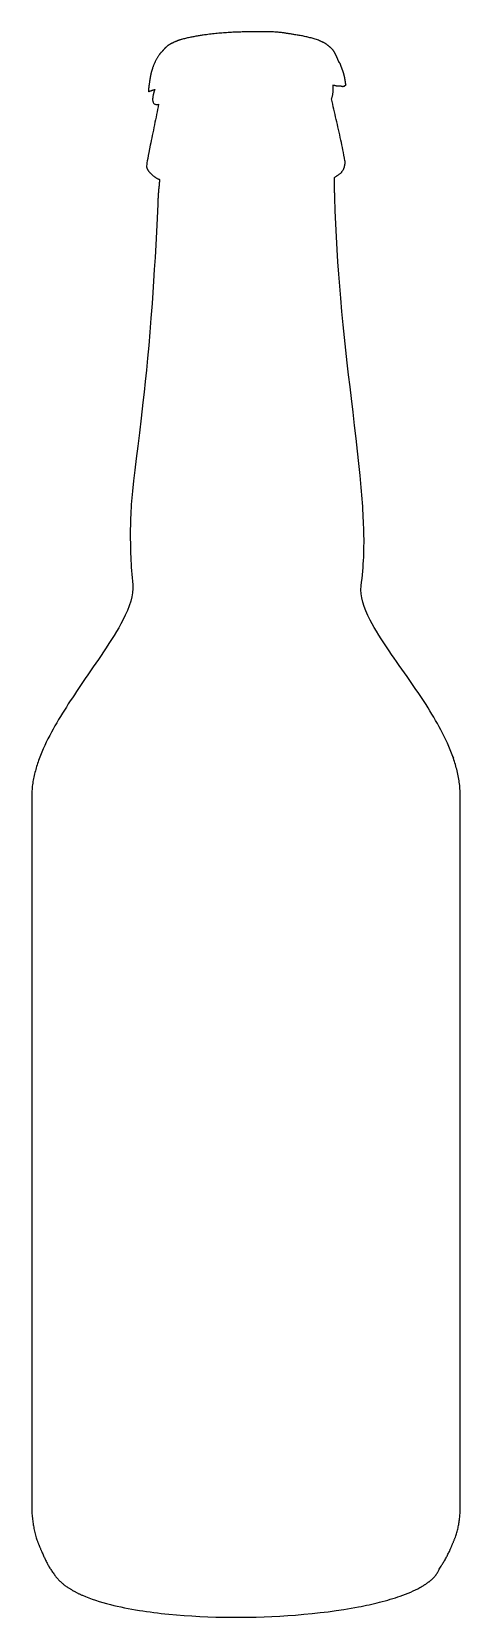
# Model space of a CAD drawing. Extents: x 592 to 826, y 275 to 1142.
import ezdxf

# ---------------------------------------------------------------- set-up
doc = ezdxf.new("R2010")
doc.units = 0
doc.header["$MEASUREMENT"] = 0
doc.layers.add('Poly', color=3, linetype='CONTINUOUS')

msp = doc.modelspace()

# ---------------------------------------------------------------- linework, layer by layer
at = {"layer": 'Poly', "color": 0, "true_color": 0x000000}
msp.add_lwpolyline([(821.6074, 745.4921), (820.930384, 747.32809), (820.21015, 749.161584), (819.448666, 750.992243), (818.6479, 752.819725), (817.809822, 754.643692), (816.9364, 756.463803), (816.029603, 758.279719), (815.0914, 760.0911), (814.156961, 761.835832), (813.196822, 763.575584), (812.212754, 765.310063), (811.206525, 767.038975), (810.179906, 768.762028), (809.134666, 770.478928), (808.072574, 772.189383), (806.9954, 773.8931), (805.90908, 775.58228), (804.811275, 777.2641), (803.70372, 778.938233), (802.58815, 780.60435), (801.466298, 782.262123), (800.3399, 783.911225), (799.210689, 785.551327), (798.0804, 787.1821), (796.629205, 789.262067), (795.182838, 791.325522), (793.745002, 793.371797), (792.3194, 795.400225), (790.909736, 797.410137), (789.519712, 799.400866), (788.153033, 801.371743), (786.8134, 803.3221), (785.323365, 805.520321), (783.878681, 807.690053), (782.484857, 809.830278), (781.1474, 811.939975), (779.871818, 814.018125), (778.663619, 816.063709), (777.52831, 818.075707), (776.4714, 820.0531), (775.188658, 822.644987), (774.069462, 825.170569), (773.126986, 827.627479), (772.3744, 830.01335), (771.824877, 832.325815), (771.491588, 834.562506), (771.387705, 836.721057), (771.5264, 838.7991), (771.782519, 840.859534), (772.014228, 842.889194), (772.222054, 844.891995), (772.406525, 846.87185), (772.568168, 848.832674), (772.707509, 850.778381), (772.825078, 852.712885), (772.9214, 854.6401), (772.998084, 856.596922), (773.053744, 858.554366), (773.08892, 860.51652), (773.10415, 862.487475), (773.099974, 864.471321), (773.076931, 866.472147), (773.03556, 868.494043), (772.9764, 870.5411), (772.908023, 872.410928), (772.826134, 874.307663), (772.731097, 876.234303), (772.623275, 878.19385), (772.503031, 880.189303), (772.370728, 882.223663), (772.22673, 884.299928), (772.0714, 886.4211), (771.559031, 892.724223), (770.965134, 899.181459), (770.299402, 905.795235), (769.571525, 912.567975), (768.791195, 919.502106), (767.968103, 926.600053), (767.111941, 933.864243), (766.2324, 941.2971), (765.477658, 947.715145), (764.718838, 954.257022), (763.961798, 960.924219), (763.2124, 967.718225), (762.476502, 974.640528), (761.759963, 981.692616), (761.068642, 988.875977), (760.4084, 996.1921), (759.860332, 1002.70836), (759.344478, 1009.328553), (758.864742, 1016.053676), (758.425025, 1022.884725), (758.02923, 1029.822696), (757.681259, 1036.868584), (757.385015, 1044.023387), (757.1444, 1051.2881), (757.131505, 1051.751504), (757.119056, 1052.209647), (757.107029, 1052.662797), (757.0954, 1053.111225), (757.084146, 1053.5552), (757.073244, 1053.994991), (757.06267, 1054.430868), (757.0524, 1054.8631), (757.04213, 1055.320184), (757.032306, 1055.773647), (757.022904, 1056.223805), (757.0139, 1056.670975), (757.005271, 1057.115473), (756.996994, 1057.557616), (756.989045, 1057.997719), (756.9814, 1058.4361), (756.974041, 1058.88353), (756.966963, 1059.329788), (756.960166, 1059.775202), (756.95365, 1060.2201), (756.947416, 1060.664811), (756.941463, 1061.109662), (756.935791, 1061.554983), (756.9304, 1062.0011), (756.93691, 1062.00785), (756.943666, 1062.0146), (756.950632, 1062.02135), (756.957775, 1062.0281), (756.965058, 1062.03485), (756.972447, 1062.0416), (756.979906, 1062.04835), (756.9874, 1062.0551), (756.994892, 1062.062223), (757.002337, 1062.069334), (757.009689, 1062.076422), (757.0169, 1062.083475), (757.023923, 1062.090481), (757.030712, 1062.097428), (757.03722, 1062.104305), (757.0434, 1062.1111), (757.049943, 1062.119725), (757.055994, 1062.12835), (757.061435, 1062.136975), (757.06615, 1062.1456), (757.070021, 1062.154225), (757.072931, 1062.16285), (757.074763, 1062.171475), (757.0754, 1062.1801), (757.074988, 1062.185018), (757.073791, 1062.190006), (757.071867, 1062.195041), (757.069275, 1062.2001), (757.066074, 1062.205159), (757.062322, 1062.210194), (757.058078, 1062.215182), (757.0534, 1062.2201), (757.049427, 1062.224932), (757.045056, 1062.229694), (757.040357, 1062.234409), (757.0354, 1062.2391), (757.030255, 1062.243791), (757.024994, 1062.248506), (757.019685, 1062.253268), (757.0144, 1062.2581), (757.00991, 1062.262311), (757.005478, 1062.266663), (757.001164, 1062.271108), (756.997025, 1062.2756), (756.993121, 1062.280092), (756.989509, 1062.284538), (756.98625, 1062.288889), (756.9834, 1062.2931), (757.259925, 1062.478038), (757.522916, 1062.651725), (757.772992, 1062.8151), (758.010775, 1062.9691), (758.236886, 1063.114663), (758.451947, 1063.252725), (758.656578, 1063.384225), (758.8514, 1063.5101), (759.117359, 1063.684243), (759.366009, 1063.851553), (759.599261, 1064.014856), (759.819025, 1064.176975), (760.027211, 1064.340735), (760.225728, 1064.508959), (760.416488, 1064.684473), (760.6014, 1064.8701), (760.759484, 1065.042541), (760.915822, 1065.226631), (761.071668, 1065.424268), (761.228275, 1065.63735), (761.386898, 1065.867776), (761.548791, 1066.117444), (761.715207, 1066.388252), (761.8874, 1066.6821), (761.957617, 1066.814344), (762.028384, 1066.965491), (762.099129, 1067.133911), (762.169275, 1067.317975), (762.23825, 1067.516055), (762.305478, 1067.726522), (762.370386, 1067.947746), (762.4324, 1068.1781), (762.479693, 1068.366682), (762.524619, 1068.559131), (762.566873, 1068.754627), (762.60615, 1068.95235), (762.642146, 1069.151479), (762.674556, 1069.351194), (762.703076, 1069.550674), (762.7274, 1069.7491), (762.749371, 1069.967493), (762.765541, 1070.182428), (762.775546, 1070.392793), (762.779025, 1070.597475), (762.775613, 1070.79536), (762.764947, 1070.985334), (762.746664, 1071.166286), (762.7204, 1071.3371), (762.432369, 1072.885288), (762.1464, 1074.392038), (761.862306, 1075.859881), (761.5799, 1077.29135), (761.298994, 1078.688975), (761.0194, 1080.055288), (760.740931, 1081.392819), (760.4634, 1082.7041), (760.145546, 1084.185996), (759.828572, 1085.640272), (759.51223, 1087.070805), (759.196275, 1088.481475), (758.880461, 1089.876161), (758.564541, 1091.258741), (758.248269, 1092.633094), (757.9314, 1094.0031), (757.612931, 1095.375635), (757.293338, 1096.751569), (756.972337, 1098.134768), (756.64965, 1099.5291), (756.324994, 1100.938432), (755.998087, 1102.366631), (755.66865, 1103.817565), (755.3364, 1105.2951), (755.462974, 1105.5476), (755.578931, 1105.816975), (755.684623, 1106.102288), (755.7804, 1106.4026), (755.866615, 1106.716975), (755.943619, 1107.044475), (756.011763, 1107.384163), (756.0714, 1107.7351), (756.11432, 1108.034776), (756.151697, 1108.340944), (756.183707, 1108.653065), (756.210525, 1108.9706), (756.232328, 1109.29301), (756.249291, 1109.619756), (756.261589, 1109.950299), (756.2694, 1110.2841), (756.273089, 1110.600948), (756.273041, 1110.919694), (756.269453, 1111.239893), (756.262525, 1111.5611), (756.252457, 1111.88287), (756.239447, 1112.204756), (756.223695, 1112.526315), (756.2054, 1112.8471), (756.21974, 1112.843108), (756.234244, 1112.83935), (756.248888, 1112.83578), (756.26365, 1112.83235), (756.278505, 1112.829014), (756.293431, 1112.825725), (756.308404, 1112.822436), (756.3234, 1112.8191), (756.328599, 1112.818069), (756.342306, 1112.81535), (756.361685, 1112.811506), (756.3839, 1112.8071), (756.406115, 1112.802694), (756.425494, 1112.79885), (756.439201, 1112.796131), (756.4444, 1112.7951), (756.449513, 1112.793897), (756.462994, 1112.790725), (756.482052, 1112.786241), (756.5039, 1112.7811), (756.525748, 1112.775959), (756.544806, 1112.771475), (756.558287, 1112.768303), (756.5634, 1112.7671), (756.732259, 1112.721289), (756.8969, 1112.678303), (757.057416, 1112.638059), (757.2139, 1112.600475), (757.366447, 1112.565469), (757.51515, 1112.532959), (757.660103, 1112.502864), (757.8014, 1112.4751), (757.978107, 1112.442784), (758.149119, 1112.414006), (758.314646, 1112.388651), (758.4749, 1112.3666), (758.630091, 1112.347737), (758.780431, 1112.331944), (758.92613, 1112.319104), (759.0674, 1112.3091), (759.245789, 1112.29958), (759.417509, 1112.294069), (759.583019, 1112.29226), (759.742775, 1112.29385), (759.897234, 1112.298534), (760.046853, 1112.306006), (760.192089, 1112.315963), (760.3334, 1112.3281), (760.390207, 1112.311702), (760.446603, 1112.295538), (760.502554, 1112.279655), (760.558025, 1112.2641), (760.61298, 1112.24892), (760.667384, 1112.234162), (760.721203, 1112.219873), (760.7744, 1112.2061), (760.835281, 1112.190684), (760.894884, 1112.175959), (760.953152, 1112.161961), (761.010025, 1112.148725), (761.065445, 1112.136286), (761.119353, 1112.124678), (761.171691, 1112.113938), (761.2224, 1112.1041), (761.298093, 1112.09067), (761.368947, 1112.079725), (761.434621, 1112.071405), (761.494775, 1112.06585), (761.54907, 1112.063202), (761.597166, 1112.0636), (761.638722, 1112.067186), (761.6734, 1112.0741), (761.704248, 1112.083434), (761.733806, 1112.091959), (761.762099, 1112.099711), (761.78915, 1112.106725), (761.814982, 1112.113036), (761.839619, 1112.118678), (761.863084, 1112.123688), (761.8854, 1112.1281), (761.919324, 1112.13376), (761.950728, 1112.138131), (761.979812, 1112.141424), (762.006775, 1112.14385), (762.031816, 1112.14562), (762.055134, 1112.146944), (762.076929, 1112.148034), (762.0974, 1112.1491), (762.124449, 1112.150413), (762.149728, 1112.152475), (762.173812, 1112.15585), (762.197275, 1112.1611), (762.220691, 1112.168788), (762.244634, 1112.179475), (762.269679, 1112.193725), (762.2964, 1112.2121), (762.31538, 1112.225545), (762.334806, 1112.2396), (762.354654, 1112.254217), (762.3749, 1112.26935), (762.395521, 1112.284952), (762.416494, 1112.300975), (762.437795, 1112.317373), (762.4594, 1112.3341), (762.466275, 1112.339772), (762.4844, 1112.354725), (762.510025, 1112.375866), (762.5394, 1112.4001), (762.568775, 1112.424334), (762.5944, 1112.445475), (762.612525, 1112.460428), (762.6194, 1112.4661), (762.625931, 1112.471815), (762.64315, 1112.486881), (762.667494, 1112.508182), (762.6954, 1112.5326), (762.723306, 1112.557018), (762.74765, 1112.578319), (762.764869, 1112.593385), (762.7714, 1112.5991), (762.785687, 1112.611321), (762.800759, 1112.623928), (762.816558, 1112.63684), (762.833025, 1112.649975), (762.850101, 1112.66325), (762.867728, 1112.676584), (762.885847, 1112.689895), (762.9044, 1112.7031), (762.922859, 1112.715698), (762.941447, 1112.727944), (762.960105, 1112.739768), (762.978775, 1112.7511), (762.997398, 1112.76187), (763.015916, 1112.772006), (763.034269, 1112.78144), (763.0524, 1112.7901), (763.076414, 1112.800428), (763.099572, 1112.808787), (763.121675, 1112.814991), (763.142525, 1112.81885), (763.161921, 1112.820178), (763.179666, 1112.818788), (763.195558, 1112.814491), (763.2094, 1112.8071), (763.192586, 1112.931135), (763.173697, 1113.065881), (763.152816, 1113.210799), (763.130025, 1113.36535), (763.105406, 1113.528995), (763.079041, 1113.701194), (763.051011, 1113.881409), (763.0214, 1114.0691), (762.998017, 1114.21578), (762.97365, 1114.366163), (762.948345, 1114.520014), (762.92215, 1114.6771), (762.895111, 1114.837186), (762.867275, 1115.000038), (762.838689, 1115.16542), (762.8094, 1115.3331), (762.782121, 1115.486871), (762.754291, 1115.642084), (762.725921, 1115.798586), (762.697025, 1115.956225), (762.667613, 1116.114848), (762.637697, 1116.274303), (762.607289, 1116.434438), (762.5764, 1116.5951), (762.573906, 1116.624858), (762.571634, 1116.65485), (762.569527, 1116.68503), (762.567525, 1116.71535), (762.56557, 1116.745764), (762.563603, 1116.776225), (762.561566, 1116.806686), (762.5594, 1116.8371), (762.557476, 1116.868172), (762.555447, 1116.899116), (762.5533, 1116.929895), (762.551025, 1116.960475), (762.548609, 1116.990821), (762.546041, 1117.020897), (762.543308, 1117.050668), (762.5404, 1117.0801), (762.53688, 1117.112065), (762.533056, 1117.143444), (762.528904, 1117.174213), (762.5244, 1117.20435), (762.519521, 1117.23383), (762.514244, 1117.262631), (762.508545, 1117.290729), (762.5024, 1117.3181), (762.49599, 1117.343444), (762.488806, 1117.369913), (762.48092, 1117.397413), (762.4724, 1117.42585), (762.463318, 1117.455131), (762.453744, 1117.485163), (762.443748, 1117.51585), (762.4334, 1117.5471), (762.424179, 1117.575116), (762.414572, 1117.6036), (762.40466, 1117.632459), (762.394525, 1117.6616), (762.38425, 1117.690928), (762.373916, 1117.72035), (762.363605, 1117.749772), (762.3534, 1117.7791), (762.343285, 1117.808252), (762.333228, 1117.837194), (762.323289, 1117.865901), (762.313525, 1117.89435), (762.303996, 1117.922518), (762.294759, 1117.950381), (762.285875, 1117.977916), (762.2774, 1118.0051), (762.254564, 1118.104653), (762.231775, 1118.203772), (762.208986, 1118.302399), (762.18615, 1118.400475), (762.16322, 1118.497942), (762.14015, 1118.594741), (762.116892, 1118.690813), (762.0934, 1118.7861), (762.068601, 1118.887204), (762.043697, 1118.987241), (762.018675, 1119.086176), (761.993525, 1119.183975), (761.968234, 1119.280602), (761.942791, 1119.376022), (761.917183, 1119.4702), (761.8914, 1119.5631), (761.862433, 1119.664944), (761.833291, 1119.764913), (761.803984, 1119.862913), (761.774525, 1119.95885), (761.744925, 1120.052631), (761.715197, 1120.144163), (761.685351, 1120.23335), (761.6554, 1120.3201), (761.620478, 1120.416225), (761.58265, 1120.518913), (761.542197, 1120.627506), (761.4994, 1120.74135), (761.454541, 1120.859788), (761.4079, 1120.982163), (761.359759, 1121.107819), (761.3104, 1121.2361), (761.295103, 1121.275803), (761.254775, 1121.380475), (761.197759, 1121.528459), (761.1324, 1121.6981), (761.067041, 1121.867741), (761.010025, 1122.015725), (760.969697, 1122.120397), (760.9544, 1122.1601), (760.899961, 1122.301434), (760.847947, 1122.437459), (760.798816, 1122.567086), (760.753025, 1122.689225), (760.711031, 1122.802786), (760.673291, 1122.906678), (760.640261, 1122.999813), (760.6124, 1123.0811), (760.588906, 1123.153817), (760.566384, 1123.223522), (760.544777, 1123.290297), (760.524025, 1123.354225), (760.50407, 1123.415387), (760.484853, 1123.473866), (760.466316, 1123.529743), (760.4484, 1123.5831), (760.422796, 1123.659512), (760.398447, 1123.730709), (760.375293, 1123.797008), (760.353275, 1123.858725), (760.332336, 1123.916176), (760.312416, 1123.969678), (760.293457, 1124.019547), (760.2754, 1124.0661), (760.24564, 1124.139774), (760.217509, 1124.205866), (760.19048, 1124.265981), (760.164025, 1124.321725), (760.137617, 1124.374704), (760.110728, 1124.426522), (760.082832, 1124.478786), (760.0534, 1124.5331), (760.037836, 1124.569899), (760.019634, 1124.608303), (759.998785, 1124.648325), (759.975275, 1124.689975), (759.949093, 1124.733266), (759.920228, 1124.778209), (759.888668, 1124.824817), (759.8544, 1124.8731), (759.828195, 1124.908774), (759.800572, 1124.945303), (759.771519, 1124.9827), (759.741025, 1125.020975), (759.709078, 1125.060141), (759.675666, 1125.100209), (759.640777, 1125.141192), (759.6044, 1125.1831), (759.574263, 1125.217508), (759.543119, 1125.252491), (759.51099, 1125.288059), (759.4779, 1125.324225), (759.443873, 1125.361), (759.408931, 1125.398397), (759.373099, 1125.436426), (759.3364, 1125.4751), (759.267457, 1125.665508), (759.200728, 1125.847866), (759.135992, 1126.022746), (759.073025, 1126.190725), (759.011605, 1126.352375), (758.951509, 1126.508272), (758.892515, 1126.658989), (758.8344, 1126.8051), (758.76506, 1126.975983), (758.696306, 1127.142038), (758.627787, 1127.304248), (758.55915, 1127.4636), (758.490045, 1127.621077), (758.420119, 1127.777663), (758.349021, 1127.934342), (758.2764, 1128.0921), (758.208011, 1128.238241), (758.137666, 1128.386913), (758.065093, 1128.538866), (757.990025, 1128.69485), (757.912191, 1128.855616), (757.831322, 1129.021913), (757.747148, 1129.194491), (757.6594, 1129.3741), (757.626709, 1129.442608), (757.588931, 1129.520725), (757.546513, 1129.607467), (757.4999, 1129.70185), (757.449537, 1129.802889), (757.395869, 1129.9096), (757.339341, 1130.020998), (757.2804, 1130.1361), (757.231783, 1130.229489), (757.182088, 1130.324084), (757.131548, 1130.419407), (757.0804, 1130.514975), (757.028877, 1130.610309), (756.977212, 1130.704928), (756.925642, 1130.798352), (756.8744, 1130.8901), (756.810306, 1131.002569), (756.747337, 1131.110538), (756.685962, 1131.212975), (756.62665, 1131.30885), (756.569869, 1131.397131), (756.516087, 1131.476788), (756.465775, 1131.546788), (756.4194, 1131.6061), (756.340369, 1131.702008), (756.260775, 1131.796991), (756.180619, 1131.891059), (756.0999, 1131.984225), (756.018619, 1132.0765), (755.936775, 1132.167897), (755.854369, 1132.258426), (755.7714, 1132.3481), (755.686455, 1132.438379), (755.601087, 1132.527709), (755.515252, 1132.616079), (755.4289, 1132.703475), (755.341986, 1132.789887), (755.254462, 1132.875303), (755.166283, 1132.959711), (755.0774, 1133.0431), (754.986324, 1133.126625), (754.894603, 1133.209178), (754.80225, 1133.290723), (754.709275, 1133.371225), (754.615691, 1133.450649), (754.521509, 1133.528959), (754.426742, 1133.606121), (754.3314, 1133.6821), (754.137295, 1133.859489), (753.945181, 1134.031147), (753.75424, 1134.197438), (753.56365, 1134.358725), (753.372591, 1134.515371), (753.180244, 1134.667741), (752.985787, 1134.816196), (752.7884, 1134.9611), (752.594921, 1135.098032), (752.397259, 1135.232303), (752.194699, 1135.364254), (751.986525, 1135.494225), (751.772023, 1135.622555), (751.550478, 1135.749584), (751.321175, 1135.875653), (751.0834, 1136.0011), (750.880408, 1136.104205), (750.6709, 1136.207381), (750.454455, 1136.310791), (750.23065, 1136.4146), (749.999064, 1136.518971), (749.759275, 1136.624069), (749.510861, 1136.730057), (749.2534, 1136.8371), (748.729421, 1137.046545), (748.192634, 1137.251163), (747.643261, 1137.450998), (747.081525, 1137.6461), (746.507648, 1137.836514), (745.921853, 1138.022288), (745.324363, 1138.203467), (744.7154, 1138.3801), (744.162638, 1138.533856), (743.600994, 1138.683897), (743.030677, 1138.830258), (742.4519, 1138.972975), (741.864873, 1139.112082), (741.269806, 1139.247616), (740.666912, 1139.37961), (740.0564, 1139.5081), (739.486988, 1139.62327), (738.911353, 1139.735522), (738.329648, 1139.844844), (737.742025, 1139.951225), (737.148636, 1140.054653), (736.549634, 1140.155116), (735.945171, 1140.252602), (735.3354, 1140.3471), (734.847869, 1140.422116), (734.37215, 1140.497038), (733.906931, 1140.571678), (733.4509, 1140.64585), (733.002744, 1140.719366), (732.56115, 1140.792038), (732.124806, 1140.863678), (731.6924, 1140.9341), (731.242476, 1141.006868), (730.793947, 1141.078053), (730.3453, 1141.147481), (729.895025, 1141.214975), (729.441609, 1141.28036), (728.983541, 1141.343459), (728.519308, 1141.404098), (728.0474, 1141.4621), (727.624086, 1141.511211), (727.192697, 1141.557991), (726.752191, 1141.602356), (726.301525, 1141.644225), (725.839656, 1141.683516), (725.365541, 1141.720147), (724.878136, 1141.754036), (724.3764, 1141.7851), (723.725338, 1141.819063), (723.056462, 1141.849053), (722.371369, 1141.875223), (721.67165, 1141.897725), (720.9589, 1141.916711), (720.234713, 1141.932334), (719.500681, 1141.944746), (718.7584, 1141.9541), (718.061584, 1141.960448), (717.360244, 1141.964569), (716.65567, 1141.96658), (715.94915, 1141.9666), (715.241974, 1141.964745), (714.535431, 1141.961131), (713.83081, 1141.955877), (713.1294, 1141.9491), (712.394095, 1141.940506), (711.665213, 1141.9306), (710.944298, 1141.919569), (710.2329, 1141.9076), (709.532564, 1141.894881), (708.844838, 1141.8816), (708.171267, 1141.867944), (707.5134, 1141.8541), (706.654691, 1141.83212), (705.796978, 1141.806694), (704.940507, 1141.777846), (704.085525, 1141.7456), (703.232277, 1141.709979), (702.381009, 1141.671006), (701.531968, 1141.628705), (700.6854, 1141.5831), (699.820648, 1141.53262), (698.959072, 1141.478694), (698.100941, 1141.421346), (697.246525, 1141.3606), (696.396093, 1141.296479), (695.549916, 1141.229006), (694.708261, 1141.158205), (693.8714, 1141.0841), (693.000468, 1141.0032), (692.135384, 1140.918772), (691.276464, 1140.830852), (690.424025, 1140.739475), (689.578382, 1140.644676), (688.739853, 1140.546491), (687.908754, 1140.444954), (687.0854, 1140.3401), (686.495494, 1140.260463), (685.910087, 1140.179069), (685.329275, 1140.09594), (684.75315, 1140.0111), (684.181806, 1139.924573), (683.615337, 1139.836381), (683.053837, 1139.746549), (682.4974, 1139.6551), (681.906423, 1139.554832), (681.321587, 1139.452772), (680.743033, 1139.348907), (680.1709, 1139.243225), (679.60533, 1139.135715), (679.046462, 1139.026366), (678.494439, 1138.915164), (677.9494, 1138.8021), (677.353837, 1138.674604), (676.767275, 1138.544881), (676.1899, 1138.412955), (675.6219, 1138.27885), (675.063463, 1138.142588), (674.514775, 1138.004194), (673.976025, 1137.86369), (673.4474, 1137.7211), (673.20224, 1137.653256), (672.967369, 1137.586163), (672.742201, 1137.519725), (672.52615, 1137.45385), (672.31863, 1137.388444), (672.119056, 1137.323413), (671.926841, 1137.258663), (671.7414, 1137.1941), (671.513058, 1137.111704), (671.293728, 1137.029366), (671.082203, 1136.946864), (670.877275, 1136.863975), (670.677738, 1136.780477), (670.482384, 1136.696147), (670.290007, 1136.610762), (670.0994, 1136.5241), (669.908982, 1136.436036), (669.717931, 1136.346459), (669.525052, 1136.255172), (669.32915, 1136.161975), (669.129029, 1136.066668), (668.923494, 1135.969053), (668.711349, 1135.86893), (668.4914, 1135.7661), (668.358369, 1135.703377), (668.227025, 1135.640444), (668.097369, 1135.577276), (667.9694, 1135.51385), (667.843119, 1135.450143), (667.718525, 1135.386131), (667.595619, 1135.321791), (667.4744, 1135.2571), (667.344894, 1135.186745), (667.217416, 1135.115944), (667.092023, 1135.044721), (666.968775, 1134.9731), (666.84773, 1134.901104), (666.728947, 1134.828756), (666.612484, 1134.75608), (666.4984, 1134.6831), (666.373482, 1134.601446), (666.251494, 1134.519241), (666.132459, 1134.436496), (666.0164, 1134.353225), (665.903341, 1134.269438), (665.793306, 1134.185147), (665.686318, 1134.100364), (665.5824, 1134.0151), (665.479693, 1133.929413), (665.377806, 1133.8426), (665.276716, 1133.754663), (665.1764, 1133.6656), (665.076834, 1133.575413), (664.977994, 1133.4841), (664.879857, 1133.391662), (664.7824, 1133.2981), (664.687101, 1133.204586), (664.592447, 1133.110053), (664.498425, 1133.014512), (664.405025, 1132.917975), (664.312234, 1132.820454), (664.220041, 1132.721959), (664.128433, 1132.622504), (664.0374, 1132.5221), (663.948429, 1132.422631), (663.860009, 1132.322225), (663.772129, 1132.220881), (663.684775, 1132.1186), (663.597937, 1132.015381), (663.511603, 1131.911225), (663.425761, 1131.806131), (663.3404, 1131.7001), (663.285914, 1131.633672), (663.218572, 1131.555866), (663.139675, 1131.46777), (663.050525, 1131.370475), (662.952421, 1131.265071), (662.846666, 1131.152647), (662.734558, 1131.034293), (662.6174, 1130.9111), (662.526043, 1130.815979), (662.433103, 1130.719194), (662.339156, 1130.621237), (662.244775, 1130.5226), (662.150535, 1130.423776), (662.057009, 1130.325256), (661.964773, 1130.227534), (661.8744, 1130.1311), (661.758972, 1130.00725), (661.649041, 1129.887678), (661.545882, 1129.773473), (661.450775, 1129.665725), (661.364996, 1129.565524), (661.289822, 1129.473959), (661.226531, 1129.392121), (661.1764, 1129.3211), (660.987078, 1129.034094), (660.800884, 1128.743866), (660.617855, 1128.450473), (660.438025, 1128.153975), (660.261429, 1127.85443), (660.088103, 1127.551897), (659.918082, 1127.246434), (659.7514, 1126.9381), (659.590949, 1126.633705), (659.433603, 1126.326569), (659.279375, 1126.01676), (659.128275, 1125.70435), (658.980316, 1125.389409), (658.835509, 1125.072006), (658.693867, 1124.752213), (658.5554, 1124.4301), (658.423027, 1124.112149), (658.293666, 1123.792053), (658.167328, 1123.469825), (658.044025, 1123.145475), (657.923769, 1122.819016), (657.806572, 1122.490459), (657.692445, 1122.159817), (657.5814, 1121.8271), (657.522634, 1121.648442), (657.466963, 1121.480834), (657.414197, 1121.323329), (657.36415, 1121.174975), (657.316634, 1121.034825), (657.271463, 1120.901928), (657.228447, 1120.775336), (657.1874, 1120.6541), (657.137132, 1120.504325), (657.089572, 1120.359647), (657.044332, 1120.218039), (657.001025, 1120.077475), (656.959265, 1119.935926), (656.918666, 1119.791366), (656.878839, 1119.641766), (656.8394, 1119.4851), (656.809791, 1119.361204), (656.780088, 1119.231178), (656.750103, 1119.094145), (656.71965, 1118.949225), (656.688541, 1118.795539), (656.656587, 1118.632209), (656.623603, 1118.458356), (656.5894, 1118.2731), (656.570941, 1118.168971), (656.549541, 1118.048881), (656.525539, 1117.914401), (656.499275, 1117.7671), (656.471089, 1117.608549), (656.441322, 1117.440319), (656.410312, 1117.263979), (656.3784, 1117.0811), (656.352691, 1116.933805), (656.326666, 1116.784178), (656.300476, 1116.632981), (656.274275, 1116.480975), (656.248214, 1116.328922), (656.222447, 1116.177584), (656.197125, 1116.027723), (656.1724, 1115.8801), (656.141927, 1115.697827), (656.112931, 1115.521788), (656.08567, 1115.35353), (656.0604, 1115.1946), (656.03738, 1115.046545), (656.016869, 1114.910912), (655.999123, 1114.789248), (655.9844, 1114.6831), (655.96175, 1114.504557), (655.937447, 1114.318256), (655.911714, 1114.125065), (655.884775, 1113.92585), (655.856851, 1113.721479), (655.828166, 1113.512819), (655.798941, 1113.300737), (655.7694, 1113.0861), (655.741261, 1112.883299), (655.713228, 1112.679631), (655.6855, 1112.475823), (655.658275, 1112.2726), (655.631754, 1112.07069), (655.606134, 1111.870819), (655.581617, 1111.673713), (655.5584, 1111.4801), (655.531089, 1111.240666), (655.506416, 1111.009319), (655.484765, 1110.787487), (655.466525, 1110.5766), (655.452082, 1110.378088), (655.441822, 1110.193381), (655.436132, 1110.023909), (655.4354, 1109.8711), (655.435443, 1109.861002), (655.435556, 1109.834381), (655.435716, 1109.796745), (655.4359, 1109.7536), (655.436084, 1109.710455), (655.436244, 1109.672819), (655.436357, 1109.646198), (655.4364, 1109.6361), (655.436443, 1109.625573), (655.436556, 1109.597819), (655.436716, 1109.55858), (655.4369, 1109.5136), (655.437084, 1109.46862), (655.437244, 1109.429381), (655.437357, 1109.401627), (655.4374, 1109.3911), (655.437443, 1109.380702), (655.437556, 1109.353288), (655.437716, 1109.31453), (655.4379, 1109.2701), (655.438084, 1109.22567), (655.438244, 1109.186913), (655.438357, 1109.159498), (655.4384, 1109.1491), (655.566351, 1109.209801), (655.696634, 1109.269647), (655.829144, 1109.328625), (655.963775, 1109.386725), (656.100421, 1109.443934), (656.238978, 1109.500241), (656.379339, 1109.555633), (656.5214, 1109.6101), (656.657134, 1109.661102), (656.794275, 1109.711366), (656.932728, 1109.760903), (657.0724, 1109.809725), (657.213197, 1109.857844), (657.355025, 1109.905272), (657.497791, 1109.95202), (657.6414, 1109.9981), (657.781304, 1110.042778), (657.921947, 1110.086834), (658.063222, 1110.130305), (658.205025, 1110.173225), (658.34725, 1110.215629), (658.489791, 1110.257553), (658.632543, 1110.299032), (658.7754, 1110.3401), (658.776603, 1110.340143), (658.779775, 1110.340256), (658.784259, 1110.340416), (658.7894, 1110.3406), (658.794541, 1110.340784), (658.799025, 1110.340944), (658.802197, 1110.341057), (658.8034, 1110.3411), (658.80456, 1110.341186), (658.807619, 1110.341413), (658.811943, 1110.341733), (658.8169, 1110.3421), (658.821857, 1110.342467), (658.826181, 1110.342788), (658.82924, 1110.343014), (658.8304, 1110.3431), (658.833869, 1110.343096), (658.837525, 1110.343069), (658.841369, 1110.342995), (658.8454, 1110.34285), (658.849619, 1110.342612), (658.854025, 1110.342256), (658.858619, 1110.34176), (658.8634, 1110.3411), (658.821203, 1110.250942), (658.780072, 1110.158897), (658.739949, 1110.06486), (658.700775, 1109.968725), (658.662492, 1109.870387), (658.625041, 1109.769741), (658.588363, 1109.66668), (658.5524, 1109.5611), (658.522207, 1109.467858), (658.492353, 1109.3726), (658.462804, 1109.27528), (658.433525, 1109.17585), (658.40448, 1109.074264), (658.375634, 1108.970475), (658.346953, 1108.864436), (658.3184, 1108.7561), (658.294021, 1108.660327), (658.269619, 1108.562725), (658.24517, 1108.463248), (658.22065, 1108.36185), (658.196037, 1108.258483), (658.171306, 1108.1531), (658.146435, 1108.045655), (658.1214, 1107.9361), (658.103609, 1107.877702), (658.056322, 1107.7121), (657.988668, 1107.453686), (657.909775, 1107.11685), (657.828773, 1106.715983), (657.754791, 1106.265475), (657.696957, 1105.779717), (657.6644, 1105.2731), (657.661351, 1104.914621), (657.678259, 1104.557959), (657.718207, 1104.208024), (657.784275, 1103.869725), (657.879546, 1103.547973), (658.007103, 1103.247678), (658.170027, 1102.97375), (658.3714, 1102.7311), (658.570591, 1102.556168), (658.800369, 1102.409022), (659.062537, 1102.292508), (659.3589, 1102.209475), (659.691263, 1102.16277), (660.061431, 1102.155241), (660.471209, 1102.189735), (660.9224, 1102.2691), (660.65142, 1100.884053), (660.376056, 1099.488038), (660.097177, 1098.084241), (659.81565, 1096.67585), (659.532341, 1095.266053), (659.248119, 1093.858038), (658.963849, 1092.454991), (658.6804, 1091.0601), (658.377019, 1089.572579), (658.076603, 1088.102178), (657.780242, 1086.652895), (657.489025, 1085.228725), (657.204043, 1083.833664), (656.926384, 1082.471709), (656.65714, 1081.146856), (656.3974, 1079.8631), (655.989615, 1077.833764), (655.615556, 1075.9466), (655.28017, 1074.219748), (654.9884, 1072.67135), (654.745193, 1071.319545), (654.555494, 1070.182475), (654.424248, 1069.27828), (654.3564, 1068.6251), (654.351927, 1068.452016), (654.359806, 1068.276553), (654.379357, 1068.099145), (654.4099, 1067.920225), (654.450755, 1067.740227), (654.501244, 1067.559584), (654.560685, 1067.378731), (654.6284, 1067.1981), (654.69872, 1067.030827), (654.775087, 1066.864538), (654.856986, 1066.699655), (654.9439, 1066.5366), (655.035314, 1066.375795), (655.130713, 1066.217663), (655.22958, 1066.062623), (655.3314, 1065.9111), (655.445609, 1065.749231), (655.562009, 1065.592459), (655.679886, 1065.441289), (655.798525, 1065.296225), (655.917211, 1065.15777), (656.035228, 1065.026428), (656.151863, 1064.902704), (656.2664, 1064.7871), (656.473146, 1064.58452), (656.675931, 1064.388397), (656.875201, 1064.198532), (657.0714, 1064.014725), (657.264974, 1063.836778), (657.456369, 1063.664491), (657.646029, 1063.497664), (657.8344, 1063.3361), (658.044836, 1063.160688), (658.255072, 1062.991241), (658.465754, 1062.827442), (658.677525, 1062.668975), (658.891031, 1062.515524), (659.106916, 1062.366772), (659.325824, 1062.222403), (659.5484, 1062.0821), (659.765718, 1061.951459), (659.987572, 1061.8241), (660.214558, 1061.699741), (660.447275, 1061.5781), (660.68632, 1061.458897), (660.932291, 1061.34185), (661.185785, 1061.226678), (661.4474, 1061.1131), (661.400494, 1060.472846), (661.352837, 1059.866131), (661.304525, 1059.287401), (661.25565, 1058.7311), (661.206306, 1058.191674), (661.156588, 1057.663569), (661.106587, 1057.141229), (661.0564, 1056.6191), (661.009113, 1056.121733), (660.961791, 1055.615038), (660.914492, 1055.094373), (660.867275, 1054.5551), (660.820199, 1053.992577), (660.773322, 1053.402163), (660.726703, 1052.779217), (660.6804, 1052.1191), (660.649, 1051.640627), (660.617822, 1051.140944), (660.586902, 1050.618526), (660.556275, 1050.07185), (660.525976, 1049.499393), (660.496041, 1048.899631), (660.466504, 1048.271041), (660.4374, 1047.6121), (660.094295, 1039.960983), (659.737619, 1032.56885), (659.368334, 1025.42928), (658.9874, 1018.53585), (658.595779, 1011.882139), (658.194431, 1005.461725), (657.784318, 999.268186), (657.3664, 993.2951), (656.764615, 985.218668), (656.152119, 977.551584), (655.531701, 970.275789), (654.90615, 963.373225), (654.278255, 956.825832), (653.650806, 950.615553), (653.026591, 944.724329), (652.4084, 939.1341), (651.411742, 930.545858), (650.451259, 922.642788), (649.539316, 915.344498), (648.688275, 908.5706), (647.9105, 902.240702), (647.218353, 896.274413), (646.624199, 890.591342), (646.1404, 885.1111), (646.01025, 883.350873), (645.893072, 881.546725), (645.789277, 879.700202), (645.699275, 877.81285), (645.623476, 875.886217), (645.562291, 873.92185), (645.516129, 871.921295), (645.4854, 869.8861), (645.471007, 868.060963), (645.469259, 866.211006), (645.480425, 864.337284), (645.504775, 862.44085), (645.542578, 860.52276), (645.594103, 858.584069), (645.659621, 856.62583), (645.7394, 854.6491), (645.82672, 852.792524), (645.926837, 850.921616), (646.039986, 849.037231), (646.1664, 847.140225), (646.306314, 845.231454), (646.459962, 843.311772), (646.62758, 841.382036), (646.8094, 839.4431), (646.88097, 837.343495), (646.712213, 835.146694), (646.316298, 832.856471), (645.7064, 830.4766), (644.895689, 828.010854), (643.897337, 825.463006), (642.724517, 822.83683), (641.3904, 820.1361), (640.3038, 818.085854), (639.140853, 815.998131), (637.906961, 813.874455), (636.607525, 811.71635), (635.247949, 809.525338), (633.833634, 807.302944), (632.369984, 805.05069), (630.8624, 802.7701), (629.49797, 800.733743), (628.10715, 798.677616), (626.693642, 796.602762), (625.26115, 794.510225), (623.813377, 792.401047), (622.354025, 790.276272), (620.886798, 788.136942), (619.4154, 785.9841), (618.292367, 784.331362), (617.170634, 782.671944), (616.051879, 781.006291), (614.937775, 779.33485), (613.83, 777.658065), (612.730228, 775.976381), (611.640136, 774.290245), (610.5614, 772.6001), (609.477896, 770.87903), (608.409556, 769.154913), (607.358138, 767.428264), (606.3254, 765.6996), (605.313099, 763.969436), (604.322994, 762.238288), (603.356841, 760.50667), (602.4164, 758.7751), (601.451824, 756.945151), (600.519978, 755.116444), (599.622937, 753.289565), (598.762775, 751.4651), (597.941566, 749.643635), (597.161384, 747.825756), (596.424304, 746.012049), (595.7324, 744.2031), (595.433224, 743.384205), (595.144056, 742.566319), (594.86506, 741.74951), (594.5964, 740.93385), (594.33824, 740.119409), (594.090744, 739.306256), (593.854076, 738.494463), (593.6284, 737.6841), (593.405406, 736.840121), (593.194822, 735.997959), (592.996871, 735.157649), (592.811775, 734.319225), (592.639757, 733.482723), (592.481041, 732.648178), (592.335847, 731.815625), (592.2044, 730.9851), (592.08233, 730.122705), (591.975775, 729.262819), (591.88497, 728.40551), (591.81015, 727.55085), (591.751548, 726.698909), (591.7094, 725.849756), (591.683939, 725.003463), (591.6754, 724.1601), (591.6754, 710.8781), (591.6754, 697.6001), (591.6754, 684.3261), (591.6754, 567.4971), (591.6754, 450.6871), (591.6754, 333.8551), (591.682205, 333.27736), (591.702462, 332.653178), (591.735939, 331.986739), (591.7824, 331.282225), (591.841611, 330.543821), (591.913338, 329.775709), (591.997345, 328.982075), (592.0934, 328.1671), (592.182158, 327.478397), (592.278838, 326.780413), (592.383298, 326.075584), (592.4954, 325.36635), (592.615002, 324.655147), (592.741962, 323.944412), (592.876142, 323.236584), (593.0174, 322.5341), (593.178199, 321.782737), (593.346978, 321.043444), (593.523562, 320.319291), (593.707775, 319.61335), (593.899441, 318.92869), (594.098384, 318.268381), (594.304429, 317.635495), (594.5174, 317.0331), (594.625296, 316.736995), (594.734447, 316.441194), (594.844793, 316.145721), (594.956275, 315.8506), (595.068836, 315.555854), (595.182416, 315.261506), (595.296957, 314.96758), (595.4124, 314.6741), (595.529486, 314.38034), (595.647462, 314.087084), (595.766283, 313.794368), (595.8859, 313.502225), (596.006267, 313.210692), (596.127338, 312.919803), (596.249064, 312.629594), (596.3714, 312.3401), (596.495421, 312.047985), (596.619947, 311.756678), (596.744918, 311.466239), (596.870275, 311.176725), (596.995961, 310.888196), (597.121916, 310.600709), (597.248082, 310.314325), (597.3744, 310.0291), (597.630056, 309.451188), (597.8769, 308.897241), (598.115494, 308.366192), (598.3464, 307.856975), (598.570181, 307.368524), (598.7874, 306.899772), (598.998619, 306.449653), (599.2044, 306.0171), (599.479, 305.449838), (599.745759, 304.911006), (600.006121, 304.397909), (600.261525, 303.90785), (600.513414, 303.438135), (600.763228, 302.986069), (601.01241, 302.548955), (601.2624, 302.1241), (601.541209, 301.66618), (601.824681, 301.216241), (602.114763, 300.770637), (602.4134, 300.325725), (602.722537, 299.87786), (603.044119, 299.423397), (603.380091, 298.958692), (603.7324, 298.4801), (604.028472, 298.060522), (604.319728, 297.657537), (604.607351, 297.270022), (604.892525, 296.89685), (605.176433, 296.536897), (605.460259, 296.189038), (605.745187, 295.852147), (606.0324, 295.5251), (606.343978, 295.183436), (606.6609, 294.850537), (606.984572, 294.525045), (607.3164, 294.2056), (607.657791, 293.890842), (608.01015, 293.579412), (608.374884, 293.269952), (608.7534, 292.9611), (609.086361, 292.69893), (609.431087, 292.435366), (609.78847, 292.169575), (610.1594, 291.900725), (610.544767, 291.627985), (610.945463, 291.350522), (611.362377, 291.067504), (611.7964, 290.7781), (612.086218, 290.586709), (612.380384, 290.396538), (612.678839, 290.207584), (612.981525, 290.01985), (613.288382, 289.833334), (613.599353, 289.648038), (613.914379, 289.463959), (614.2334, 289.2811), (614.537384, 289.109871), (614.844838, 288.939709), (615.155759, 288.770649), (615.47015, 288.602725), (615.788009, 288.435973), (616.109337, 288.270428), (616.434134, 288.106125), (616.7624, 287.9431), (617.077023, 287.788745), (617.394634, 287.635444), (617.715222, 287.483221), (618.038775, 287.3321), (618.365281, 287.182104), (618.694728, 287.033256), (619.027105, 286.88558), (619.3624, 286.7391), (621.049107, 286.028836), (622.804181, 285.340991), (624.625677, 284.675481), (626.51165, 284.032225), (628.460154, 283.411141), (630.469244, 282.812147), (632.536974, 282.235161), (634.6614, 281.6801), (636.511357, 281.225219), (638.399681, 280.786053), (640.325177, 280.362567), (642.28665, 279.954725), (644.282904, 279.562493), (646.312744, 279.185834), (648.374974, 278.824715), (650.4684, 278.4791), (652.391912, 278.179135), (654.339119, 277.891944), (656.309154, 277.617455), (658.30115, 277.3556), (660.31424, 277.106307), (662.347556, 276.869506), (664.400232, 276.645127), (666.4714, 276.4331), (670.631414, 276.049995), (674.853009, 275.715756), (679.129144, 275.430127), (683.452775, 275.19285), (687.816859, 275.003666), (692.214353, 274.862319), (696.638214, 274.768549), (701.0814, 274.7221), (705.438463, 274.72178), (709.800775, 274.766412), (714.161775, 274.855764), (718.5149, 274.9896), (722.853588, 275.167686), (727.171275, 275.389788), (731.4614, 275.65567), (735.7174, 275.9651), (740.265388, 276.347268), (744.757619, 276.779569), (749.185865, 277.261698), (753.5419, 277.79335), (757.817498, 278.374221), (762.004431, 279.004006), (766.094474, 279.682401), (770.0794, 280.4091), (771.581431, 280.702444), (773.066212, 281.002725), (774.533275, 281.309944), (775.98215, 281.6241), (777.412369, 281.945194), (778.823463, 282.273225), (780.214963, 282.608194), (781.5864, 282.9501), (783.092709, 283.339493), (784.572931, 283.737428), (786.026388, 284.143918), (787.4524, 284.558975), (788.850287, 284.98261), (790.219369, 285.414834), (791.558966, 285.855661), (792.8684, 286.3051), (794.379986, 286.848803), (795.847275, 287.404413), (797.269189, 287.971928), (798.64465, 288.55135), (799.97258, 289.142678), (801.2519, 289.745913), (802.481533, 290.361053), (803.6604, 290.9881), (803.911509, 291.127879), (804.160087, 291.268209), (804.406134, 291.409079), (804.64965, 291.550475), (804.890634, 291.692387), (805.129087, 291.834803), (805.365009, 291.977711), (805.5984, 292.1211), (805.842613, 292.273588), (806.083978, 292.426569), (806.322461, 292.580065), (806.558025, 292.7341), (806.790636, 292.888698), (807.020259, 293.043881), (807.246859, 293.199674), (807.4704, 293.3561), (807.705377, 293.523305), (807.937025, 293.691178), (808.165298, 293.859731), (808.39015, 294.028975), (808.611533, 294.198922), (808.8294, 294.369584), (809.043705, 294.540973), (809.2544, 294.7131), (809.46482, 294.889016), (809.671572, 295.065741), (809.874644, 295.243239), (810.074025, 295.421475), (810.269703, 295.600414), (810.461666, 295.780022), (810.649902, 295.960262), (810.8344, 296.1411), (811.027281, 296.335725), (811.215884, 296.5311), (811.400152, 296.727225), (811.580025, 296.9241), (811.755445, 297.121725), (811.926353, 297.3201), (812.092691, 297.519225), (812.2544, 297.7191), (812.423142, 297.935151), (812.586587, 298.152069), (812.744689, 298.369877), (812.8974, 298.5886), (813.044673, 298.80826), (813.186462, 299.028881), (813.32272, 299.250487), (813.4534, 299.4731), (813.546414, 299.772866), (813.700822, 300.127475), (813.911925, 300.536647), (814.175025, 301.0001), (814.485421, 301.517553), (814.838416, 302.088725), (815.229308, 302.713334), (815.6534, 303.3911), (815.915084, 303.812973), (816.185744, 304.252834), (816.46442, 304.710672), (816.75015, 305.186475), (817.041974, 305.680231), (817.338931, 306.191928), (817.64006, 306.721555), (817.9444, 307.2691), (818.195939, 307.732508), (818.448462, 308.207741), (818.701455, 308.694809), (818.9544, 309.193725), (819.206783, 309.7045), (819.458087, 310.227147), (819.707798, 310.761676), (819.9554, 311.3081), (820.086359, 311.605088), (820.217447, 311.903506), (820.348605, 312.203284), (820.479775, 312.50435), (820.610898, 312.806635), (820.741916, 313.110069), (820.872769, 313.41458), (821.0034, 313.7201), (821.1315, 314.021643), (821.259259, 314.324006), (821.386621, 314.627166), (821.513525, 314.9311), (821.639914, 315.235784), (821.765728, 315.541194), (821.89091, 315.847307), (822.0154, 316.1541), (822.138763, 316.459577), (822.261306, 316.765475), (822.382959, 317.071748), (822.50365, 317.37835), (822.62331, 317.685233), (822.741869, 317.99235), (822.859255, 318.299655), (822.9754, 318.6071), (823.191611, 319.200418), (823.397837, 319.804272), (823.59422, 320.417383), (823.7809, 321.038475), (823.958017, 321.66627), (824.125713, 322.299491), (824.284127, 322.93686), (824.4334, 323.5771), (824.574275, 324.224092), (824.705963, 324.871225), (824.828556, 325.517233), (824.94215, 326.16085), (825.046838, 326.800811), (825.142713, 327.43585), (825.229869, 328.064702), (825.3084, 328.6861), (825.389289, 329.395307), (825.458822, 330.090569), (825.517175, 330.769846), (825.564525, 331.4311), (825.601046, 332.072291), (825.626916, 332.691381), (825.642308, 333.28633), (825.6474, 333.8551), (825.6474, 450.6871), (825.6474, 567.4971), (825.6474, 684.3261), (825.6474, 697.6001), (825.6474, 710.8781), (825.6474, 724.1601), (825.639193, 725.065159), (825.614744, 725.970569), (825.57431, 726.876307), (825.51815, 727.78235), (825.446521, 728.688674), (825.359681, 729.595256), (825.257888, 730.502073), (825.1414, 731.4091), (825.012533, 732.300188), (824.869837, 733.191428), (824.713548, 734.082786), (824.5439, 734.974225), (824.361127, 735.865711), (824.165462, 736.757209), (823.957142, 737.648684), (823.7364, 738.5401), (823.508953, 739.410002), (823.270009, 740.279694), (823.019793, 741.149151), (822.758525, 742.01835), (822.486429, 742.887268), (822.203728, 743.755881), (821.910644, 744.624166), (821.6074, 745.4921), (821.910644, 744.624166), (821.6074, 745.4921)], dxfattribs=at)

doc.saveas('drawing.dxf')
